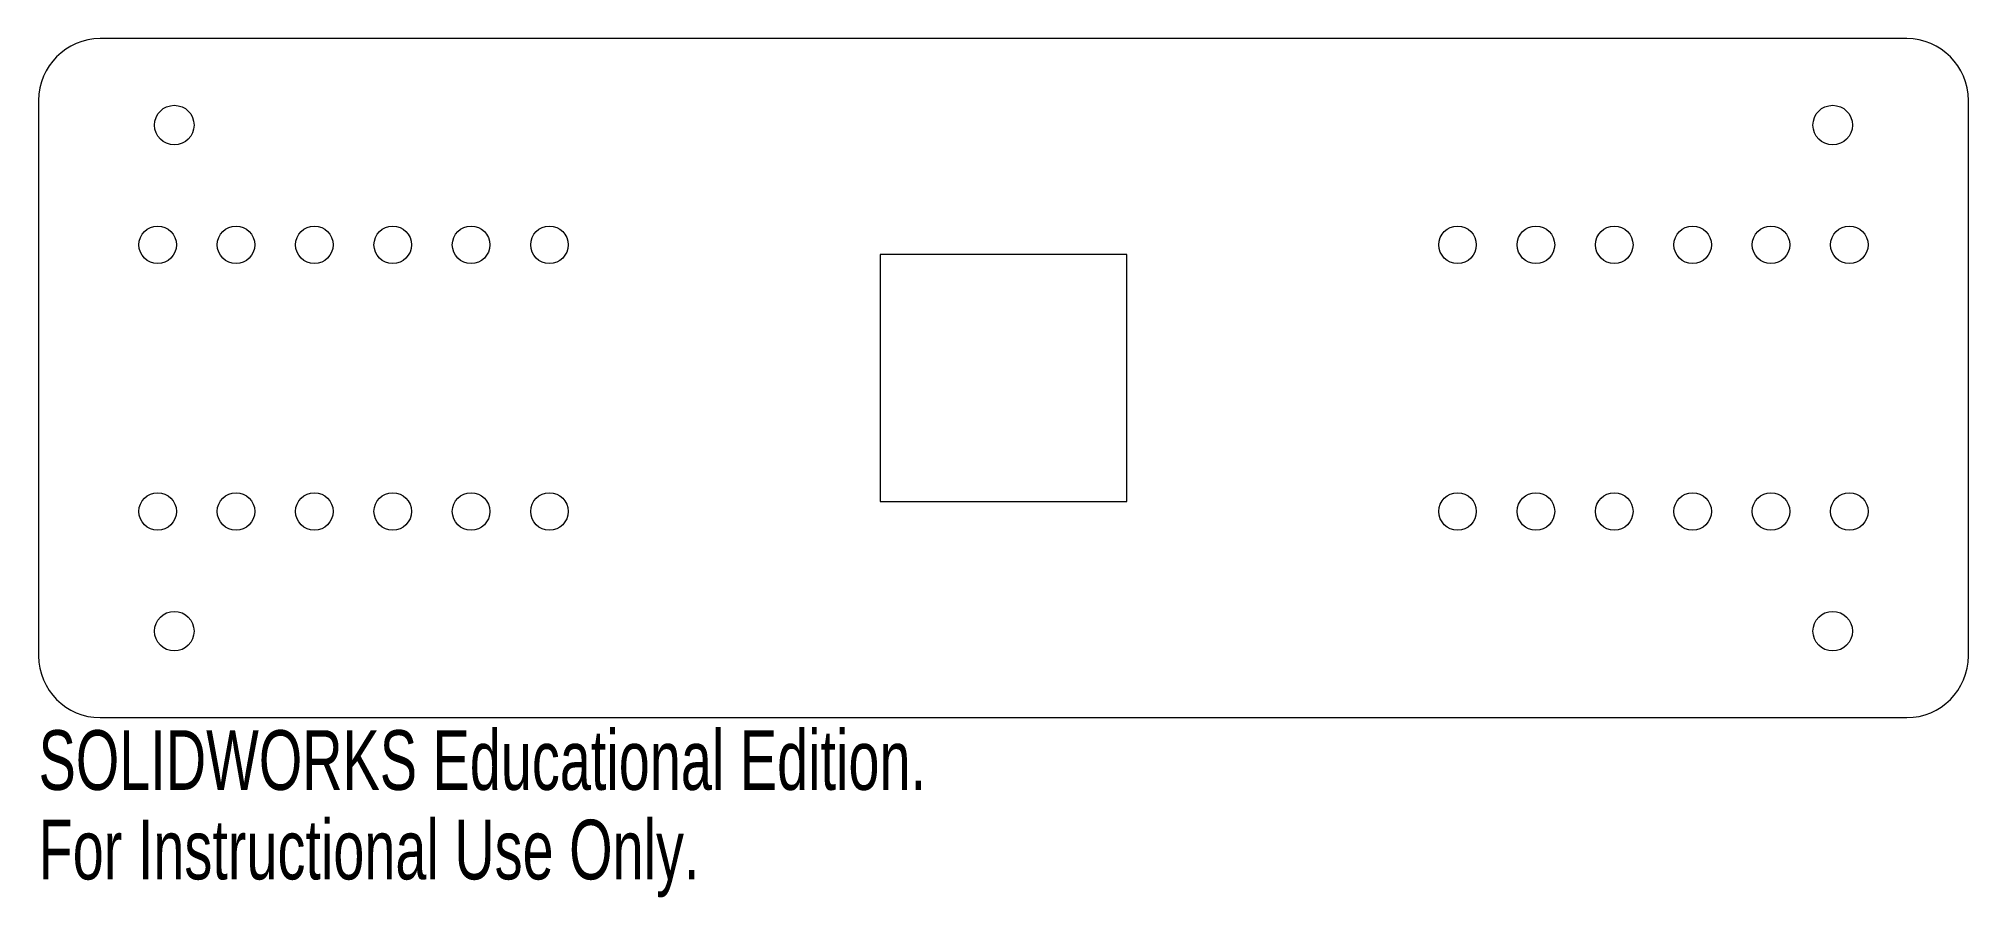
# Model space of a CAD drawing. Header units: millimetres. Extents: x -78 to 78, y -42 to 28.
import ezdxf

# ---------------------------------------------------------------- set-up
doc = ezdxf.new("R2010")
doc.units = ezdxf.units.MM
doc.styles.add('SLDTEXTSTYLE0', font='TXT', dxfattribs={"width": 0.7})

msp = doc.modelspace()

# ---------------------------------------------------------------- linework, layer by layer
at = {"color": 7, "linetype": 'Continuous', "lineweight": 15}
for p, q in [((73.2, 27.5), (-73.2, 27.5)), ((-78.2, 22.5), (-78.2, -22.5)), ((78.2, -22.5), (78.2, 22.5)), ((10, 10), (-10, 10)), ((-10, 10), (-10, -10)), ((10, -10), (10, 10)), ((-10, -10), (10, -10)), ((-73.2, -27.5), (73.2, -27.5))]:
    msp.add_line(p, q, dxfattribs=at)
for centre, radius in [((-67.2, 20.5), 1.6), ((67.2, 20.5), 1.6), ((-68.55, 10.8), 1.52), ((-62.2, 10.8), 1.52), ((-55.85, 10.8), 1.52), ((-49.5, 10.8), 1.52), ((-43.15, 10.8), 1.52), ((-36.8, 10.8), 1.52), ((36.8, 10.8), 1.52), ((43.15, 10.8), 1.52), ((49.5, 10.8), 1.52), ((55.85, 10.8), 1.52), ((62.2, 10.8), 1.52), ((68.55, 10.8), 1.52), ((-68.55, -10.8), 1.52), ((-62.2, -10.8), 1.52), ((-55.85, -10.8), 1.52), ((-49.5, -10.8), 1.52), ((-43.15, -10.8), 1.52), ((-36.8, -10.8), 1.52), ((36.8, -10.8), 1.52), ((43.15, -10.8), 1.52), ((49.5, -10.8), 1.52), ((55.85, -10.8), 1.52), ((62.2, -10.8), 1.52), ((68.55, -10.8), 1.52), ((-67.2, -20.5), 1.6), ((67.2, -20.5), 1.6)]:
    msp.add_circle(centre, radius, dxfattribs=at)
for centre, start, end in [((-73.2, 22.5), 90, 180), ((73.2, 22.5), 0, 90), ((-73.2, -22.5), 180, 270), ((73.2, -22.5), 270, 0)]:
    msp.add_arc(centre, 5, start, end, dxfattribs=at)

# ---------------------------------------------------------------- texts
at = {"color": 7, "linetype": 'Continuous', "char_height": 4.8336, "attachment_point": 1, "style": 'SLDTEXTSTYLE0'}
for s, insert in [('SOLIDWORKS Educational Edition.', (-78.2, -28.52)), ('For Instructional Use Only.', (-78.2, -35.77))]:
    msp.add_mtext(s, dxfattribs=dict(at, insert=insert))

doc.saveas('drawing.dxf')
